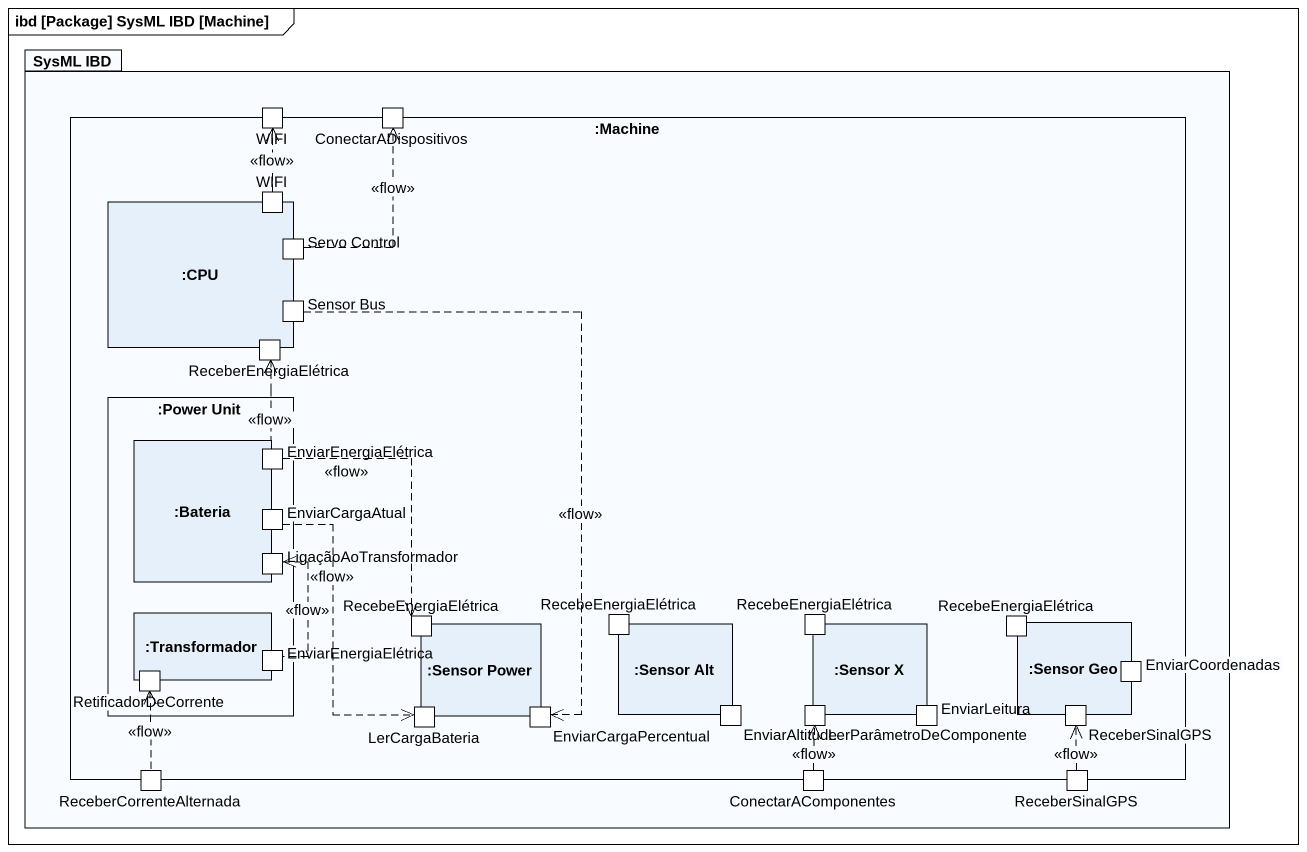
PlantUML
@startuml
mainframe ibd [Package] SysML IBD [Machine]
package "SysML IBD" as SysML_IBD {
  rectangle ":Machine" as Machine {
    port WIFI
    port ConectarADispositivos
    rectangle ":CPU" as CPU {
      port "WIFI" as WIFI_2
      port "Servo Control" as Servo_Control
      port "Sensor Bus" as Sensor_Bus
      port ReceberEnergiaElétrica
    }
    rectangle ":Power Unit" as Power_Unit {
      rectangle ":Bateria" as Bateria {
        port EnviarEnergiaElétrica
        port EnviarCargaAtual
        port LigaçãoAoTransformador
      }
      rectangle ":Transformador" as Transformador {
        port RetificadorDeCorrente
        port "EnviarEnergiaElétrica" as EnviarEnergiaElétrica_2
      }
    }
    rectangle ":Sensor Power" as Sensor_Power {
      port RecebeEnergiaElétrica
      port LerCargaBateria
      port EnviarCargaPercentual
    }
    rectangle ":Sensor Alt" as Sensor_Alt {
      port "RecebeEnergiaElétrica" as RecebeEnergiaElétrica_2
      port EnviarAltitude
    }
    rectangle ":Sensor X" as Sensor_X {
      port "RecebeEnergiaElétrica" as RecebeEnergiaElétrica_3
      port LerParâmetroDeComponente
      port EnviarLeitura
    }
    rectangle ":Sensor Geo" as Sensor_Geo {
      port "RecebeEnergiaElétrica" as RecebeEnergiaElétrica_4
      port EnviarCoordenadas
      port ReceberSinalGPS
    }
    port ReceberCorrenteAlternada
    port ConectarAComponentes
    port "ReceberSinalGPS" as ReceberSinalGPS_2
  }
}
WIFI_2 .up.> WIFI : <<flow>>
Servo_Control .up.> ConectarADispositivos : <<flow>>
Sensor_Bus ..> EnviarCargaPercentual : <<flow>>
ReceberEnergiaElétrica <.. EnviarEnergiaElétrica : <<flow>>
EnviarEnergiaElétrica ..> RecebeEnergiaElétrica : <<flow>>
EnviarCargaAtual ..> LerCargaBateria : <<flow>>
LigaçãoAoTransformador <.. EnviarEnergiaElétrica_2 : <<flow>>
RetificadorDeCorrente <.. ReceberCorrenteAlternada : <<flow>>
ConectarAComponentes .up.> LerParâmetroDeComponente : <<flow>>
ReceberSinalGPS_2 .up.> ReceberSinalGPS : <<flow>>
@enduml
